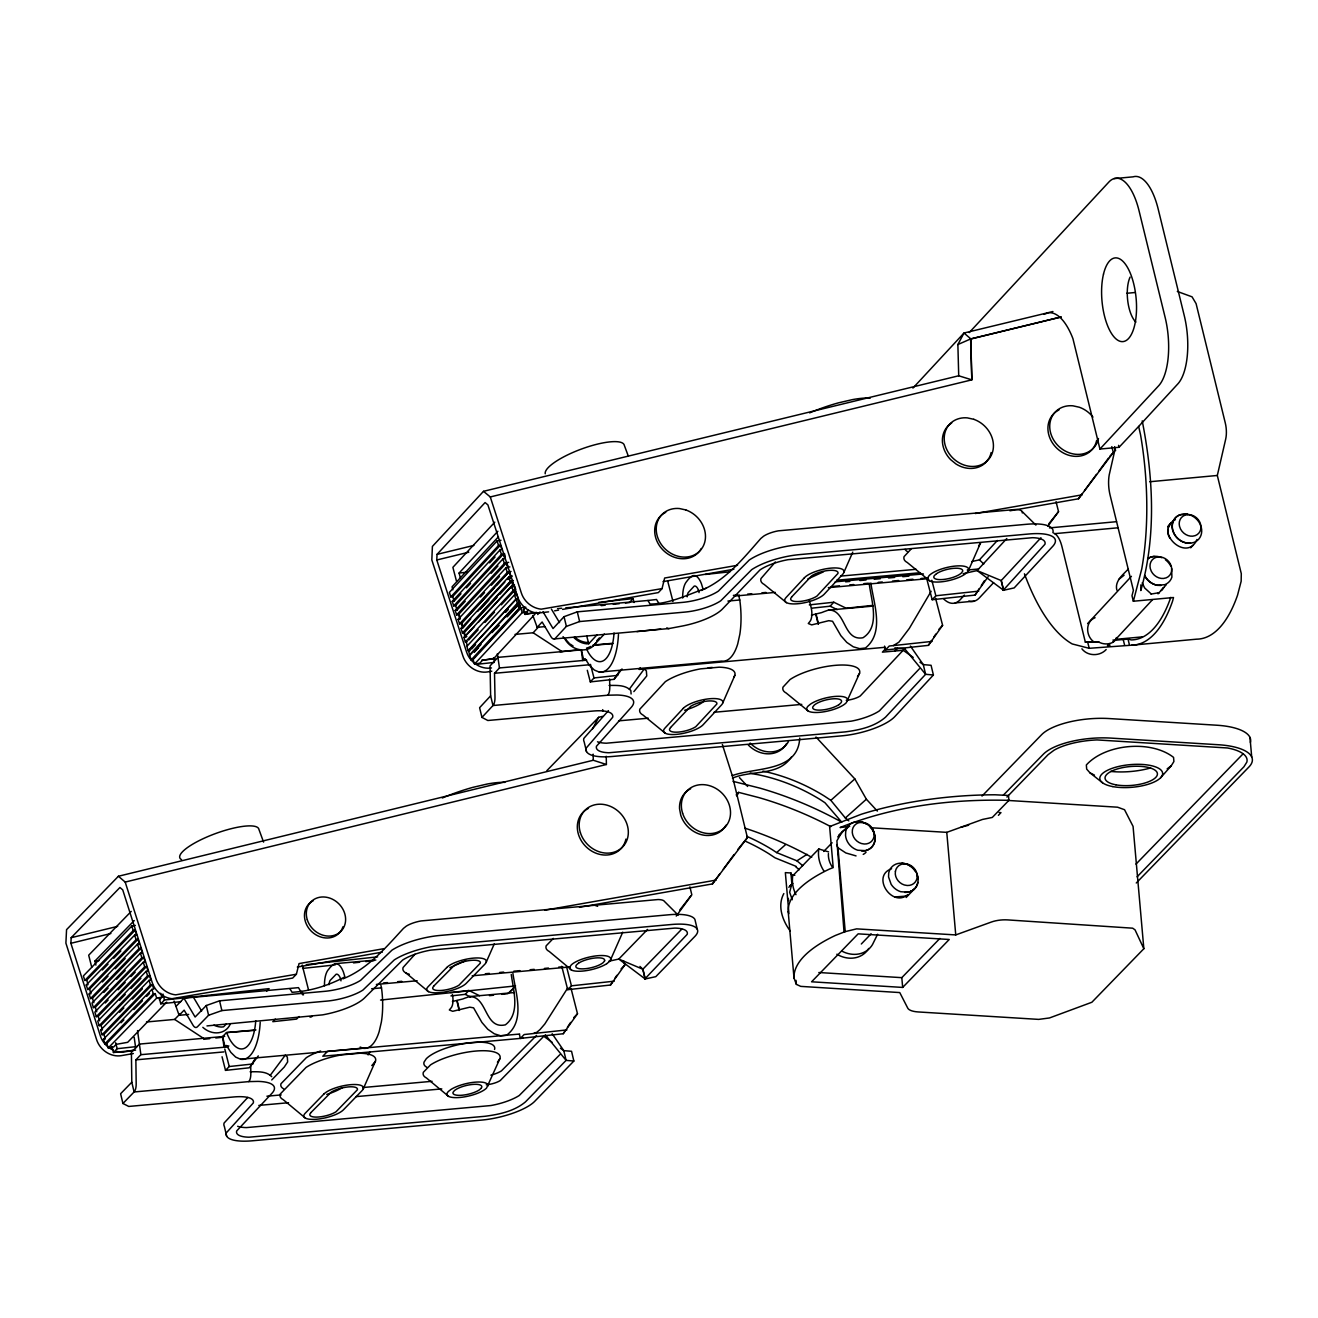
<?xml version="1.0" encoding="UTF-8"?>
<svg xmlns="http://www.w3.org/2000/svg" width="1318" height="1318" viewBox="0 0 1318 1318"><rect width="100%" height="100%" fill="white"/><g stroke="black" fill="none" stroke-linecap="round" stroke-linejoin="round"><path stroke-width="1.5" d="M1140.877 584.862L1140.795 590.563C1156.512 535.734 1153.151 476.358 1142.228 420.87M1196.975 539.49C1186.875 563.297 1152.888 531.138 1175.409 519.621M491.466 667.946A21.022 18.04 42.8 0 1 466.572 652.015L436.785 559.985L437.032 554.367L485.09 502.553L487.891 504.893L517.694 597.005A21.022 18.04 42.8 0 0 537.563 613.117L548.601 611.865M113.315 1050.199A21.022 18.106 44.1 0 1 100.316 1035.783L70.892 943.293L71.172 937.708L119.938 887.492L122.739 889.897L152.196 982.47A21.022 18.106 44.1 0 0 171.966 998.682L292.662 978.071L296.385 974.233L299.038 963.59L384.016 948.647M1007.545 800.421L1117.549 807.193L1124.534 809.713L1133.068 826.386L1143.843 948.729L1091.864 1002.257L1049.49 1017.957L1038.683 1019.391L918.185 1011.944A16.607 5.98 -5 0 1 907.773 1008.171L899.766 992.569L800.734 986.375L796.369 984.381L794.013 978.088A156.677 56.443 -5 0 1 835.431 935.434L844.047 932.073L836.897 840.835L842.268 831.51L847.738 827.605M799.713 738.064C798.181 772.299 755.263 767.043 732.264 775.627L747.421 837.622L712.461 883.917L579.475 907.295M844.047 932.073L845.233 931.628L838.017 848.281L836.65 844.541M1115.11 449.076L1109.212 474.908A22.274 9.078 84.7 0 0 1110.069 495.041L1133.398 590.349L1131.997 595.736L1133.348 601.239L1173.514 597.515L1172.559 601.189A156.677 63.791 84.7 0 1 1131.734 645.194L1089.195 648.308L1072.242 643.958A178.704 72.754 84.7 0 1 1024.432 573.791M1131.734 645.194L1196.728 639.164A156.677 63.791 84.7 0 0 1237.553 595.159L1241.161 581.254L1241.292 573.659L1217.321 475.469L1225.691 439.125A16.607 6.755 84.7 0 0 1225.279 422.946L1196.085 303.618L1192.049 296.83L1177.32 291.459M562.572 609.41L658.374 592.589L662.048 588.619L664.651 578.025L737.569 565.274M1133.348 601.239L1141.734 569.03A178.704 72.754 84.7 0 0 1140.515 434.611L1138.637 426.455L1177.781 383.966A52.555 21.401 84.7 0 0 1184.272 315.694L1158.176 209.018A52.555 21.401 84.7 0 0 1133.101 176.843L1113.99 178.622M1168.292 529.259L1168.209 534.663L1169.84 538.321M788.79 912.023L785.347 872.631L790.915 872.977L791.854 883.851L789.647 892.286L792.266 899.733M783.815 893.588C777.126 905.977 782.53 920.639 790.289 931.134M722.758 702.939L734.834 675.426A39.524 12.422 -13.6 0 0 719.15 667.188L700.533 668.869A39.524 12.422 -13.6 0 0 665.343 681.67L639.84 709.166A39.524 12.422 -13.6 0 0 642.953 714.999L665.31 733.253M843.915 572.325L852.762 552.143M808.478 711.226L786.138 692.971A39.524 12.422 -13.6 0 1 783.007 687.123L790.075 679.511A39.524 12.422 -13.6 0 1 835.052 665.359A39.524 12.422 -13.6 0 1 859.567 673.251L846.321 702.675A21.022 6.606 -13.6 0 1 819.911 712.313A21.022 6.606 -13.6 0 1 808.033 706.168L810.537 704.092A21.022 6.606 -13.6 0 1 834.541 696.481A21.022 6.606 -13.6 0 1 847.573 700.698M968.565 570.249L980.641 542.736L978.566 546.031M363.323 1088.717L375.482 1061.122A39.524 11.961 -13.3 0 0 359.979 1053.23L341.395 1054.894A39.524 11.961 -13.3 0 0 306.073 1067.399L280.207 1094.039A39.524 11.961 -13.3 0 0 283.222 1099.657L305.529 1118.191M486.227 962.156L494.332 943.754M487.759 1086.213A21.022 6.359 -13.3 0 0 474.826 1082.193A21.022 6.359 -13.3 0 0 450.855 1089.541L448.301 1091.551A21.022 6.359 -13.3 0 0 460.048 1097.449A21.022 6.359 -13.3 0 0 486.556 1088.058L499.934 1058.634A39.524 11.961 -13.3 0 0 475.6 1051.072A39.524 11.961 -13.3 0 0 430.525 1064.895L423.358 1072.275A39.524 11.961 -13.3 0 0 426.373 1077.91L448.68 1096.428M610.58 959.735L622.755 932.155M1171.092 522.818L1168.341 527.678M1053.922 533.296L1054.73 533.658A22.274 9.078 84.7 0 1 1062.011 546.838L1085.34 642.163L1098.487 641.817C1103.99 645.474 1114.781 644.617 1116.428 637.55M736.877 796.006L738.64 792.365L758.74 797.555A353.208 304.112 44.2 0 1 830.752 826.633M1128.208 569.178C1122.771 574.846 1114.418 581.304 1116.873 590.2M1150.927 594.105L1159.082 592.688L1166.298 584.681M877.607 934.264L872.467 944.611A26.278 22.637 44.1 0 1 842.07 951.217M931.134 591.271L909.321 628.389L898.925 642.146L893.307 645.655M592.54 728.87L598.685 717.289L602.639 716.333M912.929 388.085L964.002 333.026L970.806 338.874L971.844 379.848L958.713 375.778L957.873 344.542L964.002 333.026L1052.934 311.526M567.761 987.907L544.812 1023.987L540.034 1029.572L536.475 1032.554L534.317 1032.785M1160.614 777.768L1171.241 765.791L1173.893 761.54L1173.564 757.389C1151.059 739.76 1105.522 743.813 1086.345 764.967L1086.675 769.102L1089.97 772.842L1102.556 782.793M733.796 677.073L734.834 675.426M857.507 676.562L859.567 673.251M927.888 577.597L929.091 575.636A21.022 6.606 -13.6 0 1 955.583 566.032A21.022 6.606 -13.6 0 1 967.313 572.243L964.842 574.269A21.022 6.606 -13.6 0 1 940.838 581.881A21.022 6.606 -13.6 0 1 927.806 577.663M919.931 662.213L923.275 664.601L931.068 665.293L933.408 674.997L894.873 716.547A42.044 13.213 -13.6 0 1 841.922 735.823L612.293 756.483A42.044 13.213 -13.6 0 1 586.213 748.064L612.639 717.354A31.533 9.901 -13.6 0 0 593.084 711.045L487.841 720.501L481.943 717.404L492.981 705.525L607.779 695.212L608.652 693.861A10.511 4.267 84.9 0 0 609.789 686.942L609.624 678.951M252.463 1062.951L255.626 1058.107M222.05 1056.756L225.51 1070.381L249.3 1067.794L258.295 1055.883M587.301 670.285L590.316 681.9L614.122 679.33L619.394 671.29M614.122 679.33L622.014 668.951M519.407 1034.482L520.412 1038.386L563.214 1033.74L565.323 1030.511M567.432 1027.282L570.595 1022.438M563.214 1033.74L577.498 1013.756L571.056 988.451M561.765 966.308L567.712 989.67L610.514 985.024L612.623 981.795M614.732 978.566L616.84 975.336M610.514 985.024L624.798 965.04L623.809 961.151M884.559 646.117L885.564 649.988L928.416 645.359L931.562 640.532M933.671 637.319L935.78 634.106M928.416 645.359L942.601 625.325L935.566 598.224M926.653 578.421L932.188 599.723L975.04 595.093L979.241 588.668M981.35 585.456L984.497 580.628M975.04 595.093L988.17 576.674M368.101 1054.911L370.078 1051.945M373.373 1064.318L375.482 1061.122M499.934 1058.634L497.43 1062.226M481.185 1088.256L479.175 1090.019A14.91 4.514 -13.3 0 1 462.173 1095.225A14.91 4.514 -13.3 0 1 453.013 1092.375L454.348 1090.678A14.778 4.481 -13.3 0 1 472.651 1084.434A14.778 4.481 -13.3 0 1 481.169 1088.256M569.887 966.967L571.139 965.073A21.022 6.359 -13.3 0 1 597.697 955.715A21.022 6.359 -13.3 0 1 609.311 961.662L606.807 963.639M604.649 960.806L603.314 962.502A14.778 4.481 -13.3 0 1 584.994 968.746A14.778 4.481 -13.3 0 1 576.493 964.924L578.487 963.161M560.447 1048.255L563.791 1050.644L571.551 1051.286L573.857 1061.039L534.746 1101.304A42.044 12.719 -13.3 0 1 481.63 1120.086L252.298 1140.795A42.044 12.719 -13.3 0 1 226.416 1132.755L253.27 1102.985A31.533 9.539 -13.3 0 0 233.863 1096.955L128.752 1106.445L122.92 1103.479L134.107 1091.963L248.773 1081.617L249.646 1080.299A10.511 4.3 84.9 0 0 250.832 1073.429L250.733 1065.455M1161.998 589.937L1163.613 587.548M640.284 667.699L639.131 669.429L885.037 647.303M679.709 910.112L690.599 896.125M676.233 916.076L691.835 894.84L689.891 886.833M712.461 883.917L719.677 874.114M723.269 869.221L734.077 854.525M737.685 849.616L747.421 837.622M629.329 689.199L644.238 668.967L646.347 670.878L646.759 675.953L633.843 691.62M1048.881 523.707L1058.535 511.631L1056.047 501.68M1047.761 526.261L1058.535 511.631M1009.934 510.791L1078.503 498.781L1082.094 493.904M1084.483 490.658L1096.461 474.398M1098.866 471.152L1108.438 458.153M1078.503 498.781L1113.315 452.568L1111.815 446.604M270.223 1075.356L285.248 1055.191L287.324 1057.02L287.654 1061.929L284.227 1067.102L271.739 1079.953M791.245 757.175C778.378 776.516 751.326 769.827 732.446 778.18M1158.571 592.639L1158.044 592.787M910.03 892.237L910.886 891.182M537.678 614.55L540.051 611.98M1044.103 314.327L1048.189 312.811A64.714 26.344 84.7 0 1 1072.918 338.611L1099.937 449.059L1158.67 385.746A52.555 21.401 84.7 0 0 1165.145 317.457L1139.049 210.781A52.555 21.401 84.7 0 0 1108.833 182.082L969.241 332.581M1099.937 449.059L1119.048 447.28L1138.637 426.455M1167.83 526.475L1170.153 523.938M1137.088 876.816L1243.928 766.779L1246.844 762.101A47.25 17.019 -5 0 0 1227.552 747.981L1097.054 739.925A47.25 17.019 -5 0 0 1054.087 750.189L1048.074 754.687L1008.484 795.462L1008.913 800.339L992.306 817.44L982.47 819.45L946.769 832.35L870.341 827.72M958.713 375.778L483.508 491.317L432.403 546.41L431.826 559.969L462.898 655.969A21.022 18.04 42.8 0 0 487.808 671.9L491.795 671.191M494.794 522.159L452.881 567.333L456.473 581.172M460.427 578.091L459.076 573.066L497.874 531.236M498.418 536.805L452.058 586.79L452.832 589.821M500.972 540.265L497.084 540.94L449.356 592.408L450.822 596.906L452.684 596.576L500.412 545.125L501.878 549.622L500 549.952L452.272 601.403L453.738 605.901L455.6 605.572L503.328 554.12L504.778 558.618L502.916 558.947L455.188 610.399L456.638 614.896L458.516 614.567L506.244 563.115L507.694 567.613L505.832 567.943L458.104 619.394L459.554 623.908L461.432 623.579L509.143 571.65L511.038 571.452M450.822 596.906L498.55 545.454L500.412 545.125M452.272 601.403L454.15 601.074L460.971 593.726M466.424 587.844L470.51 583.429M489.604 562.852L495.057 556.97M453.738 605.901L501.45 554.45L503.328 554.12M455.188 610.399L457.049 610.069L465.238 601.255M491.153 573.314L497.957 565.966M456.638 614.896L504.366 563.445L506.244 563.115M480.427 597.021L484.513 592.606M491.334 585.258L499.506 576.444M459.554 623.908L507.282 572.44L509.143 572.127L509.671 573.725M461.943 625.177L461.415 623.117L494.135 587.828M496.87 584.895L507.776 573.132M497.067 597.285L464.331 632.574L462.47 632.904L461.003 628.406L508.732 576.954L510.61 576.625L509.143 571.65M461.003 628.406L462.882 628.076L470.757 618.834M477.577 611.486L504.86 582.078M507.578 579.129L510.313 576.197L512.208 575.999L509.489 578.931M480.609 608.965L488.78 600.135M507.875 579.558L510.61 576.625M462.47 632.904L510.198 581.452L512.059 581.123L513.526 585.62L511.648 585.95L463.92 637.401L465.386 641.899L467.247 641.569M513.377 580.53L511.483 580.744L463.755 632.195L464.924 636.726L466.819 636.528M499.786 594.352L512.059 581.123M464.924 636.726L474.464 626.445M478.549 622.03L512.653 585.274L514.547 585.077L511.829 588.009M465.386 641.899L513.822 589.821L515.717 589.607L514.943 586.592M468.615 640.103L478.154 629.806M484.975 622.458L494.514 612.178M501.334 604.814L514.976 590.118L516.425 594.616L514.564 594.945L516.013 599.443L468.285 650.894L466.836 646.397L514.992 594.352L516.887 594.154L518.056 598.701L516.162 598.899L468.434 650.351L469.603 654.898L517.331 603.43L519.226 603.232L520.396 607.779L512.224 616.593M471.531 649.099L475.617 644.7M505.618 612.343L508.336 609.41M507.068 616.857L519.341 603.611L517.48 603.941L469.752 655.392L471.201 659.906L473.08 659.577L520.791 608.125L522.257 612.623L474.529 664.074L473.08 659.577M474.233 651.751L481.054 644.403M491.96 632.64L498.781 625.292M506.952 616.462L516.508 606.181M474.348 652.13L478.434 647.715M496.161 628.604L498.896 625.671M471.201 659.906L518.93 608.438L520.791 608.125M472.668 659.231L475.403 656.282M479.488 651.883L509.489 619.542M523.46 609.328L524.646 613.908L528.32 609.954M535.141 613.924L493.921 658.357L482.421 660.367L479.851 663.135L474.529 664.074M494.283 661.339L497.94 657.369L581.271 649.873L583.61 659.577L582.704 660.532L499.473 667.946L494.53 673.284L494.991 697.255A10.511 4.267 84.9 0 1 492.981 705.542L490.625 695.838L490.065 665.87L494.283 661.339L493.69 657.666M515.025 634.403L533.147 632.772L538.617 626.89M1052.884 532.686A42.044 13.213 -13.6 0 0 1026.804 524.267L797.176 544.911A42.044 13.213 -13.6 0 0 749.332 559.969L718.409 591.09A31.533 9.901 -13.6 0 1 682.526 602.392L577.284 611.849L564.038 616.676L553.049 628.554L543 611.75M554.351 638.933L669.099 628.538L680.632 626.347A41.632 13.081 -13.6 0 0 722.758 608.685L760.041 569.87A31.434 9.869 -13.6 0 1 788.049 559.672L1032.472 537.695A31.451 9.869 -13.6 0 1 1044.943 544.252L1003.146 590.365L1014.185 587.91L1052.72 546.36A42.044 13.213 -13.6 0 0 1029.144 533.971L799.532 554.614A42.044 13.213 -13.6 0 0 751.672 569.673L720.748 600.794A31.533 9.901 -13.6 0 1 684.866 612.096L579.623 621.552L566.394 626.38L555.389 638.241A10.511 4.267 84.9 0 1 551.039 636.808L542.126 621.997L537.167 627.319L532.851 615.44M573.857 637.533A18.913 16.228 42.8 0 0 586.658 643.827L588.734 643.761L596.988 634.848M634.073 602.507L633.068 598.619L629.411 602.59L625.375 603.018M596.675 640.828L599.426 637.846M593.314 645.919L604.336 634.04M590.316 681.9L593.99 677.946L617.796 675.376M608.422 710.633L583.874 738.36A42.044 13.213 -13.6 0 0 584.154 741.836L586.494 751.54M775.396 561.946L760.98 578.553A39.524 12.422 -13.6 0 0 764.111 584.385L786.451 602.639M811.756 608.175L830.126 606.198L833.8 602.227L846.205 608.241L872.73 605.374M885.894 648.39L882.401 652.146L903.176 650.285L913.226 657.435M885.564 649.988L889.222 646.034L932.09 641.405M932.188 599.723L935.846 595.769L978.714 591.139M894.658 651.24L897.426 648.258M971.778 561.534L979.422 559.853L997.396 540.462M963.129 573.676L977.099 570.579L1006.82 538.535M933.408 674.997L925.615 674.305L904.642 648.703L860.242 695.97A12.06 3.789 -13.6 0 1 849.5 699.874L846.271 700.319M964.446 595.11L960.443 599.443A52.555 21.401 84.7 0 1 944.001 599.229M938.927 629.296L942.601 625.325M1109.641 456.522L1113.315 452.568M919.371 668.819L879.37 710.88A31.846 10 -13.6 0 1 851.016 721.193L606.395 743.204A31.83 10 -13.6 0 1 597.482 741.803M1040.94 537.744L1001.219 580.563L1003.575 590.266L1001.219 580.563L977.099 570.579L1003.047 589.871M1087.614 623.612L1131.421 576.328M1190.665 547.81L1193.004 545.29M1109.443 643.546L1107.449 645.688L1110.118 645.112M490.625 695.838L479.604 707.7L481.943 717.404M700.962 590.53C725.872 580.233 743.22 558.502 760.816 538.485L763.6 536.195A16.524 5.19 -13.6 0 1 778.312 530.841L1015.717 509.489A16.541 5.19 -13.6 0 1 1022.29 512.933M1112.853 642.393L1152.542 599.657M1160.746 590.81L1163.497 587.861M993.591 582.655L979.571 597.664A52.555 21.401 84.7 0 1 968.796 601.057M371.775 1065.57L374.427 1062.72M1118.603 579.541L1124.106 575.192M998.401 815.348L1000.955 812.646L999.06 812.531M790.042 886.355L792.859 883.455M823.701 851.477L832.119 842.762M837.737 836.946L848.957 825.315M861.313 944.001L871.116 933.819M906.141 897.509L914.544 888.793M606.231 756.268L606.412 764.489L593.281 760.255L118.406 876.256L66.559 929.651L65.9 943.128L96.593 1039.622A21.022 18.106 44.1 0 0 121.404 1055.636L133.365 1053.527M131.223 911.397L88.685 955.204L91.716 967.132M95.901 965.089L94.88 961.102L134.238 920.574M135.359 925.434L131.784 926.076L83.364 975.93L84.797 980.46L86.659 980.131L135.079 930.261L136.528 934.791L134.65 935.121L86.23 984.974L87.68 989.505L89.542 989.175L137.962 939.306L139.395 943.836L137.533 944.166L89.113 994.019L90.547 998.55L92.425 998.22L140.845 948.35L142.278 952.881L140.4 953.211L91.996 1003.064L93.43 1007.595L95.291 1007.265L143.711 957.395L145.161 961.926L143.283 962.255L94.863 1012.109L96.313 1016.639L98.175 1016.31L146.595 966.44L148.028 970.971L146.166 971.3L97.746 1021.153L99.18 1025.684L101.058 1025.355L149.461 975.501L150.911 980.015L149.033 980.345L100.613 1030.198L102.063 1034.729L103.924 1034.399L152.344 984.546L153.778 989.06L151.916 989.39L103.496 1039.243L104.929 1043.774L106.807 1043.444L155.227 993.591L156.661 998.105L108.241 1047.958L106.807 1043.444M84.797 980.46L133.217 930.59L135.079 930.261M102.343 969.982L108.043 964.117M113.743 958.252L120.861 950.921M87.68 989.505L136.1 939.635L137.962 939.306M102.376 981.959L108.076 976.094M115.193 968.763L125.161 958.499M90.547 998.55L138.967 948.68L140.845 948.35M103.825 992.47L108.092 988.072M116.643 979.274L125.194 970.476M93.43 1007.595L141.85 957.725L143.711 957.395M105.275 1002.982L108.125 1000.049M118.093 989.785L125.21 982.454M130.91 976.589L135.177 972.19M96.313 1016.639L144.716 966.769L146.595 966.44M119.543 1000.296L125.243 994.431M130.943 988.566L140.911 978.302M99.18 1025.684L147.6 975.814L149.461 975.501M119.576 1012.273L123.843 1007.875M132.393 999.077L142.36 988.813M102.063 1034.729L150.483 984.859L152.344 984.546M121.025 1022.784L123.876 1019.852M133.843 1009.588L142.393 1000.79M146.66 996.392L149.511 993.459M104.929 1043.774L153.349 993.92L155.227 993.591M159.363 999.851L161.966 997.166L160.73 993.261M111.931 1046.574L113.447 1052.538L117.17 1048.7L137.286 1046.508M159.231 997.858L160.747 1003.822L164.47 1000L269.103 988.632L266.631 991.202M166.678 1002.141L127.665 1042.324L116.165 1044.35L113.562 1047.036L108.241 1047.958M302.728 994.826L298.478 987.643L183.96 998.187L175.986 1006.408M227.948 1046.887L140.878 1054.68L135.869 1059.853L136.182 1083.775A10.511 4.3 84.9 0 1 134.107 1091.979L131.8 1082.226L131.405 1052.308L139.395 1044.087L224.703 1036.376M146.496 1021.977L174.651 1019.424L180.204 1013.723M697.238 929.174L694.915 919.437A42.044 12.719 -13.3 0 0 669.28 914.741L439.932 935.45A42.044 12.719 -13.3 0 0 391.973 950.146L360.638 980.312A31.533 9.539 -13.3 0 1 324.673 991.334L219.562 1000.823L206.283 1005.519L195.113 1017.018L183.96 998.187M206.959 1025.915L322.531 1014.876A41.632 12.603 -13.3 0 0 364.822 997.66L402.633 960.048A31.434 9.506 -13.3 0 1 430.706 950.113L674.849 928.086A31.451 9.506 -13.3 0 1 687.172 934.38L644.749 979.06L655.804 976.654L694.899 936.39A42.044 12.719 -13.3 0 0 671.587 924.495L442.238 945.187A42.044 12.719 -13.3 0 0 394.296 959.899L362.944 990.065A31.533 9.539 -13.3 0 1 326.979 1001.087L221.869 1010.576L208.59 1015.272L197.436 1026.771A10.511 4.3 85.1 0 1 193.038 1025.239L184.141 1010.148L179.116 1015.305L174.091 1001.07M226.334 1023.971L223.549 1026.837L221.506 1027.052A18.913 16.294 44.2 0 1 213.878 1025.157M225.51 1070.381L229.233 1066.542L253.023 1063.955M275.297 1019.111L272.81 1021.664L296.599 1019.094L299.087 1016.54M546.871 770.651L598.685 717.289M247.8 1097.416L224.109 1123.002A42.044 12.719 -13.3 0 0 224.34 1126.363L226.647 1136.1M414.972 954.248L403.11 967.478A39.524 11.961 -13.3 0 0 409.371 974.282M450.937 995.897L465.205 994.349L468.944 990.51L479.538 995.7M736.152 794.919L738.64 792.365M520.412 1038.386L524.136 1034.548L566.938 1029.902M567.712 989.67L571.435 985.831L614.237 981.185M536.541 1035.404L501.45 1070.875A16.541 5.008 -13.3 0 1 490.889 1075.175M647.55 929.437L618.785 959.059L608.784 961.234M573.775 1017.595L577.498 1013.756M621.075 968.878L624.798 965.04M559.821 1054.713L519.259 1095.489A31.846 9.638 -13.3 0 1 490.823 1105.555L246.499 1127.598A31.83 9.638 -13.3 0 1 237.635 1126.28M639.955 966.423L642.854 969.224L645.177 978.961L642.854 969.224L681.768 929.157M828.61 851.906L818.808 848.957L792.744 875.795A31.533 27.151 44.2 0 0 795.99 894.675M788.839 887.294L790.981 885.07M902.665 987.429L949.224 939.487L858.15 933.852L811.591 981.795L902.665 987.429L901.809 977.659L939.899 938.432M1135.968 864.114L1242.825 754.094M1136.264 882.994L1248.953 766.961A52.555 18.93 -5 0 0 1218.606 744.752L1110.893 738.096A52.555 18.93 -5 0 0 1043.312 754.258L1003.295 795.199M131.8 1082.226L120.613 1093.726L122.92 1103.479M380.902 985.37L381.495 987.857A53 21.665 84.8 0 1 381.363 1022.027L379.189 1031.516A53 21.665 84.8 0 1 362.944 1048.255L240.634 1059.277L235.708 1057.118L230.897 1052.439L226.465 1045.471L224.011 1047.25L222.61 1036.574L226.498 1032.587L255.923 1029.918M342.944 978.862C367.788 968.911 385.548 947.873 403.473 928.383L406.273 926.159A16.524 4.992 -13.3 0 1 421.035 920.936L658.16 899.535A16.541 5.008 -13.3 0 1 664.552 901.528L678.243 915.186M982.009 796.072L1041.599 734.719A52.555 18.93 -5 0 1 1109.179 718.557L1216.893 725.229A52.555 18.93 -5 0 1 1250.387 742.364M1006.919 797.077L1008.484 795.462L995.074 794.787A178.704 64.384 -5 0 0 861.198 814.277L829.615 826.584L833.207 867.606L829.599 869.007A156.677 56.443 -5 0 0 788.197 911.661L794.013 978.088M515.041 986.737L507.792 993.69L501.68 994.349M509.868 991.96L512.768 989.192M1106.181 649.543C1099.838 656.43 1087.712 656.413 1081.897 648.818M762.924 771.112A178.902 154.091 44.1 0 1 824.442 796.105L830.851 800.339L854.838 778.922L815.974 737.009M746.812 836.353A178.902 154.091 44.1 0 1 772.397 849.78L776.631 852.581L785.479 844.69M830.851 800.339L845.349 817.984L866.371 799.219L854.838 778.922M744.851 840.966A178.902 154.091 44.1 0 1 768.674 853.619L775.083 857.853L796.072 866.354M907.855 894.527C892.171 908.366 870.687 875.976 891.611 868.727M838.973 834.887L842.021 832.333M704.24 700.879L701.983 702.741A30.215 9.49 -13.6 0 1 684.652 710.27M911.15 548.98L904.082 556.608A39.524 12.422 -13.6 0 0 907.196 562.44L929.536 580.694M936.439 573.692L934.446 575.488A14.778 4.646 -13.6 0 0 943.062 579.492A14.778 4.646 -13.6 0 0 961.316 573.083L962.634 571.337A14.778 4.646 -13.6 0 0 953.392 568.355A14.778 4.646 -13.6 0 0 936.554 573.643M838.956 704.685L840.933 702.873A14.778 4.646 -13.6 0 0 832.317 698.87A14.778 4.646 -13.6 0 0 814.079 705.278L812.745 707.041A14.778 4.646 -13.6 0 0 822.004 710.007A14.778 4.646 -13.6 0 0 838.825 704.718M823.519 571.798L807.852 578.931M553.346 938.416L546.179 945.797A39.524 11.961 -13.3 0 0 549.194 951.431L571.501 969.949M465.6 960.74L449.85 967.692M1167.155 768.855L1171.241 765.791M789.696 885.976L790.833 885.251M776.631 852.581L796.929 860.819L807.061 854.328M583.61 659.577L585.126 658.687L589.574 665.524L594.369 670.071L599.278 672.098L721.72 661.076A53 21.533 84.9 0 0 737.75 643.81L739.843 634.238A53 21.533 84.9 0 0 739.777 599.987L739.167 597.499A10.429 4.234 84.9 0 1 738.97 594.797M706.283 588.174C688.194 594.352 670.022 603.924 650.087 604.072L647.896 600.481L565.719 607.862M1095.077 617.73C1085.241 621.453 1085.735 635.606 1093.281 641.421M1157.945 593.808L1158.934 593.232M312.086 1016.425L310.982 1017.002A10.511 4.3 84.9 0 1 309.862 1016.952M845.233 931.628L856.601 928.86L955.748 934.923L991.449 922.007A16.607 5.98 -5 0 1 1007.562 919.898L1132.673 928.185L1135.045 929.865L1143.843 948.729M957.873 344.542L970.806 338.874L1061.303 316.93L970.625 339.055L971.844 379.848L490.28 496.952L483.508 491.317M873.224 606.082L828.429 610.102L823.849 611.717A13.888 4.366 -13.6 0 1 821.592 612.606L811.41 615.127M514.251 992.553L469.505 996.589L464.908 998.138A13.888 4.201 -13.3 0 1 462.651 999.011L452.453 1001.482M809.334 600.135L811.196 607.895A10.511 4.267 84.9 0 1 809.878 621.552L808.28 623.513L811.69 624.897L828.775 620.679L832.548 621.272L840.884 635.688L846.782 642.393L853.273 646.792L859.682 648.67L865.448 647.978C884.773 632.558 873.686 603.693 870.852 582.935M452.354 994.48A10.511 4.3 84.8 0 1 450.954 1008.072L449.323 1009.967L452.7 1011.301L469.801 1007.183L473.59 1007.842L481.894 1022.422L487.792 1029.259L494.283 1033.79L500.725 1035.816L506.54 1035.256C525.503 1021.12 515.75 993.327 512.916 973.458M905.911 896.141L894.922 896.932M960.888 827.243L968.648 825.216M118.406 876.256L125.194 882.071L606.412 764.489M71.172 937.708L117.681 926.34M70.892 943.293L110.877 933.523M437.032 554.367L473.87 545.421M436.785 559.985L468.796 552.209M1190.516 543.197L1194.092 542.39A15.8 13.477 44 0 0 1201.291 527.398L1199.891 523.658A15.8 13.477 44 0 0 1187.287 514.201L1179.89 514.811A15.8 13.477 44 0 0 1172.69 529.803L1174.091 533.543A15.8 13.477 44 0 0 1190.516 543.197L1186.513 542.967A15.767 13.526 42.8 0 1 1172.213 527.908A15.767 13.526 42.8 0 1 1183.465 514.053L1187.287 514.201M289.861 988.632L292.052 992.289C310.537 991.251 328.577 985.485 344.888 976.869L343.438 972.074A21.022 8.6 84.8 0 0 337.161 963.804L334.904 963.705A66.46 27.167 84.8 0 0 328.594 969.373A21.022 8.6 84.8 0 0 324.459 985.765M514.976 590.118L513.097 590.448L511.648 585.95M975.271 513.526L1082.177 494.827M516.013 599.443L517.892 599.113L520.396 607.779L525.816 607.203L523.246 609.97L524.515 612.952M663.02 581.633L733.895 569.228M458.104 619.394L459.966 619.081L458.516 614.567M522.257 612.623L527.562 611.684L525.009 614.452L536.508 612.442M662.048 588.619L541.22 609.163A21.022 18.04 42.8 0 1 521.368 593.034L490.28 496.952M554.581 610.827L558.568 610.119M463.92 637.401L465.798 637.072L464.331 632.574M468.285 650.894L470.164 650.565M86.23 984.974L88.108 984.645M544.911 910.178L716.185 880.078M89.113 994.019L90.975 993.69L89.542 989.175M297.324 967.066L382.302 952.123M156.661 998.105L161.966 997.166M296.385 974.233L175.689 994.843A21.022 18.106 44.1 0 1 155.919 978.648L125.194 882.071M100.613 1030.198L102.491 1029.869M103.496 1039.243L105.358 1038.914L103.924 1034.399M133.102 1050.397L125.128 1051.797A21.022 18.106 44.1 0 1 116.659 1051.369M481.696 660.219L495.09 658.736M1154.222 556.394L1150.68 557.102A15.8 13.477 44 0 0 1147.583 558.848A15.767 13.526 42.8 0 1 1161.866 557.712M486.243 1084.813L489.472 1084.368A12.06 3.641 -13.3 0 0 500.23 1080.562L543.774 1036.294L552.11 1042.274M647.896 600.481L656.529 599.492L658.769 603.232M94.88 961.102L98.965 960.657M306.287 964.595L377.623 956.852M302.563 968.433L335.167 964.891M353.521 962.898L359.633 962.239M365.745 961.58L373.9 960.69M160.747 1003.822L180.863 1001.647M450.591 992.503L468.944 990.51M489.456 995.667L493.525 995.238M203.697 1039.309L209.743 1038.65M215.773 1038.007L221.803 1037.348M113.447 1052.538L135.589 1050.133M459.076 573.066L467.231 572.177M705.328 574.467L729.826 571.814M598.833 602.326L633.068 598.619M524.646 613.908L536.739 612.606M601.206 605.637L605.226 605.193M613.282 604.319L619.328 603.677M809.318 604.88L833.8 602.227M636.94 631.635L660.746 629.065M560.051 651.735L578.338 649.774M478.022 664.173L494.135 662.427M508.699 562.374L506.804 562.572L507.974 567.119L509.868 566.921M380.54 1000.065L515.569 985.913M588.388 642.459L587.663 642.525A18.913 16.228 42.8 0 1 574.599 637.006M594.056 644.963L612.722 643.283M1126.725 293.288L1134.831 292.53M1149.724 481.745L1217.321 475.469M1049.425 527.908L1116.544 521.681M1054.73 533.658L1117.779 527.81M955.286 602.903L974.414 601.123M586.658 660.17L582.704 660.532L581.271 649.873M1115.555 639.362L1142.113 636.891M1115.39 640.219L1128.01 639.082L1131.272 639.922A151.372 61.633 84.7 0 0 1170.779 597.334M1085.34 642.163L1098.718 641.833M228.871 1045.948L224.917 1046.311L222.61 1036.574M840.62 576.098L916.109 569.31M836.782 580.217L920.442 572.704M835.217 581.815L923.424 573.94M967.247 570.019L978.566 568.997M845.662 581.831L849.748 581.452M859.946 580.546L866.074 579.986M874.229 579.261L880.358 578.701M888.513 577.976L894.642 577.416M902.797 576.691L908.926 576.131M557.547 608.603L561.633 608.241M733.368 595.374L737.454 595.011M747.652 594.089L751.738 593.726M761.936 592.803L766.022 592.441M833.355 586.378L839.467 585.835M849.682 584.912L853.751 584.549M863.965 583.627L868.035 583.264M878.249 582.342L882.319 581.979M892.517 581.057L898.645 580.513M906.8 579.772L912.929 579.228M921.084 578.487L927.213 577.943M734.488 596.082L775.297 592.408M828.347 587.647L928.333 578.651M727.915 601.057L739.777 599.987M537.167 627.319L544.828 626.627M592.49 645.408L612.821 643.579M494.53 673.284L588.833 664.816M708.112 667.814L712.313 667.435M618.587 720.864L648.308 718.195M714.01 712.28L801.789 704.389M334.904 963.705L375.828 960.015M383.423 982.948L387.492 982.585M397.69 981.663L401.759 981.3M485.321 973.755L489.39 973.392M499.588 972.47L503.657 972.107M513.839 971.185L519.967 970.641M530.149 969.719L534.218 969.34M544.416 968.433L548.486 968.055M558.684 967.132L562.753 966.769M376.388 984.431L417.147 980.757M472.174 975.798L569.986 966.967M371.627 988.764L381.495 987.857M179.116 1015.305L188.688 1014.432M226.498 1032.587L254.176 1030.396M135.869 1059.853L223.895 1051.912M519.671 1034.037L327.523 1051.369L322.795 1056.229L523.032 1038.172M266.911 1096.197L281.179 1094.912M362.747 1087.548L432.073 1081.304M258.822 1105.407L288.51 1102.721M356.173 1096.625L441.81 1088.899M862.269 822.317A11.681 10.116 42.8 0 0 852.4 829.78L852.285 832.564A11.681 10.116 42.8 0 0 861.313 843.487L864.18 844.014A11.681 10.116 42.8 0 0 874.032 836.551L874.163 833.767A11.681 10.116 42.8 0 0 865.135 822.844L855.25 821.888A15.8 13.691 42.8 0 0 845.695 831.691L845.53 835.464A15.8 13.691 42.8 0 0 857.754 850.242L865.349 850.637A15.767 13.559 44 0 0 872.252 829.681M904.823 892.434L908.3 892.187A15.8 13.691 42.8 0 0 917.987 882.352L918.152 878.579A15.8 13.691 42.8 0 0 905.927 863.801L901.907 863.191M855.25 821.888L858.858 821.641A15.767 13.559 44 0 1 866.371 824.014M828.429 610.102C846.238 609.147 842.894 641.52 862.977 637.747C880.704 626.627 871.099 600.151 869.155 583.1M250.107 1071.781C257.389 1071.814 266.252 1070.941 271.706 1076.658M248.773 1081.617L257.916 1081.403A41.632 12.603 -13.3 0 1 271.706 1093.545L236.713 1130.91A31.434 9.506 -13.3 0 0 249.036 1137.203L484.727 1116.313C498.995 1114.468 514.135 1111.354 525.437 1101.914L566.097 1060.38L573.857 1061.039M609.097 685.426C616.445 685.459 625.391 684.685 630.828 690.55L631.108 693.993M607.779 695.212L616.939 695.014A41.632 13.081 -13.6 0 1 630.976 707.634L596.494 746.202A31.434 9.869 -13.6 0 0 608.965 752.743L844.953 731.918C859.221 730.09 874.427 726.861 885.548 717.157L925.615 674.305L923.275 664.601L910.392 646.051M469.505 996.589C487.611 996.111 484.316 1029.737 505.387 1024.827C520.544 1013.377 513.361 990.378 511.252 974.414M1160.944 585.472L1157.385 585.324A15.767 13.526 42.8 0 1 1144.765 575.933L1144.667 575.669M1008.913 800.339C951.794 798.889 893.324 806.072 840.077 827.556L849.682 826.419M790.915 872.977L791.69 875.07L794.836 875.267M818.84 972.519L901.809 977.659M894.873 647.83L904.642 648.703M856.057 855.909L845.859 852.96L837.886 847.721M733.039 781.36L760.124 788.18A363.719 313.157 44.2 0 1 841.757 822.168L824.969 802.744L820.735 799.927A178.902 154.091 44.1 0 0 757.389 774.572A36.789 31.681 44.1 0 1 750.206 772.974M1151.059 593.792L1144.65 587.96L1142.195 582.869M642.854 969.224L618.785 959.059L644.65 978.566M360.176 1047.036L362.944 1048.255M830.126 606.198L837.227 609.624M465.205 994.349L470.51 996.935M1089.97 772.842L1094.5 775.149M562.045 651.603L533.147 632.772M203.417 1038.304L174.651 1019.424M406.142 973.096L428.449 991.63M845.349 817.984L848.808 820.883M796.929 860.819L802.728 865.679M795.66 866.717L799.268 869.732M979.422 559.853L983.772 563.989M1022.175 511.565L1035.899 525.091M866.371 799.219L877.36 811.081M739.431 777.587L747.652 786.467M545.273 1034.762L566.097 1060.38L563.791 1050.644L552.176 1033.74M563.066 636.643L565.274 639.658A18.913 16.228 42.8 0 0 595.934 642.558M551.435 609.147L559.54 622.64M193.499 997.331L201.621 1011.021M301.756 991.383L303.535 994.793M586.675 649.115L588.174 652.179A42.357 17.216 84.9 0 0 614.023 632.986M226.597 1032.884L229.563 1039.078A42.357 17.315 84.8 0 0 255.741 1020.725M1171.653 568.552L1171.9 577.119A15.767 13.526 42.8 0 1 1164.815 584.665L1157.484 585.291A15.8 13.477 44 0 1 1144.881 575.834L1144.716 575.274M788.197 911.661L788.938 913.654M628.373 456.242L624.32 445.352A42.044 11.022 -20.4 0 0 582.605 448.614A42.044 11.022 -20.4 0 0 545.24 473.772M263.584 842.12L258.905 829.351A42.044 10.528 -20.1 0 0 212.198 834.821A42.044 10.528 -20.1 0 0 181.571 859.649M497.084 540.94L498.55 545.454M500 549.952L501.45 554.45M502.916 558.947L504.366 563.445M505.832 567.943L507.282 572.44M508.732 576.954L510.198 581.452M517.48 603.941L518.93 608.438M452.684 596.576L454.15 601.074M455.6 605.572L457.049 610.069M722.363 744.522L732.264 775.627M131.784 926.076L133.217 930.59M134.65 935.121L136.1 939.635M137.533 944.166L138.967 948.68M140.4 953.211L141.85 957.725M143.283 962.255L144.716 966.769M146.166 971.3L147.6 975.814M149.033 980.345L150.483 984.859M151.916 989.39L153.349 993.92M86.659 980.131L87.631 983.146M92.425 998.22L93.858 1002.734M95.291 1007.265L96.741 1011.779M98.175 1016.31L99.608 1020.824M101.058 1025.355L102.013 1028.37M702.873 588.487L701.423 583.726A21.022 8.534 84.9 0 0 695.146 575.636L692.906 575.604A66.46 27.003 84.9 0 0 686.694 581.469A21.022 8.551 84.9 0 0 682.675 598.026M931.826 580.266L935.846 595.769M667.616 580.793L672.987 601.502M590.48 664.387L593.99 677.946M586.741 636.034L588.734 643.761M504.464 553.494L505.239 556.525M511.483 580.744L512.653 585.274M513.822 589.821L514.992 594.352M516.162 598.899L517.331 603.43M459.076 614.023L460.246 618.57M461.415 623.117L462.585 627.648M466.094 641.273L467.264 645.804M566.476 966.374L571.435 985.831M302.201 965.04L308.461 989.653M224.785 1049.029L229.233 1066.542M162.954 994.036L164.47 1000M115.654 1042.736L117.17 1048.7M1118.57 445.336L1119.048 447.28M1114.633 446.703L1115.588 450.657M1128.01 639.082L1129.361 644.584M1123.216 639.527L1124.567 645.029M1087.844 642.805L1089.195 648.308M699.051 592.606L698.458 590.118M816.122 614.221L818.462 623.925M815.793 614.353L818.149 624.04M577.284 611.849L579.623 621.552M564.038 616.676L566.394 626.38M341 980.856L340.406 978.351A10.429 4.267 84.8 0 0 336.172 974.216L330.044 980.526A10.429 4.267 84.8 0 0 328.989 984.727M457.165 1000.576L459.471 1010.329M456.835 1000.708L459.142 1010.461M219.562 1000.823L221.869 1010.576M206.283 1005.519L208.59 1015.272M497.364 653.712L499.473 667.946M788.296 898.365L788.675 900.705M137.517 1030.594L140.878 1054.68M134.189 1037.315L135.672 1047.909M1249.991 737.437L1251.705 756.977M946.769 832.35L955.748 934.923M791.69 875.07L792.118 879.963M796.006 980.312L796.369 984.381M593.133 754.143L593.281 760.255M698.441 590.118A10.429 4.234 84.9 0 0 694.24 586.082L688.194 592.606A10.429 4.234 84.9 0 0 687.172 596.84M701.324 548.502A26.278 22.554 42.8 0 1 662.954 549.968A26.278 22.554 42.8 0 1 665.755 512.307M618.455 634.403A53 21.533 84.9 0 1 599.278 672.098M602.837 710.979A16.524 5.19 -13.6 0 1 602.738 709.628M669.099 628.538A10.511 4.267 84.9 0 1 666.842 627.796M590.612 646.463A18.913 16.228 42.8 0 1 586.576 648.077M573.017 645.919A18.913 16.228 42.8 0 1 570.282 644.074M569.03 643.019A18.913 16.228 42.8 0 1 565.784 639.296M907.707 551.715A36.327 11.417 -13.6 0 1 905.087 549.359M809.631 412.863A63.066 15.997 -21.2 0 1 838.33 402.88L852.433 399.618A63.066 15.997 -21.2 0 1 870.308 398.085M951.711 422.946A26.278 22.554 42.9 0 0 950.64 459.636L955.962 463.969A26.278 22.554 42.9 0 0 985.403 462.832L989.011 458.186A26.278 22.554 42.9 0 0 991.12 452.552M1165.392 559.755A15.767 13.526 42.8 0 1 1170.681 565.949M1135.885 322.103A26.278 10.692 84.7 0 1 1130.086 277.109M1113.166 639.807A14.547 7.611 10.6 0 1 1113.315 640.91M1096.642 440.492A26.278 22.554 42.9 0 1 1058.716 449.883A26.278 22.554 42.9 0 1 1058.98 409.914M1098.471 438.515A26.278 22.554 42.9 0 1 1071.518 453.54A26.278 22.554 42.9 0 1 1049.738 425.698A26.278 22.554 42.9 0 1 1072.901 405.812L1079.31 407.229A26.278 22.554 42.9 0 1 1092.968 417.098M744.785 828.116A353.208 304.112 44.2 0 1 811.707 857.277M824.112 871.346A31.533 27.151 44.2 0 1 818.808 848.957M1150.581 767.949A42.044 15.157 -5 0 1 1110.613 771.409M866.058 852.252A15.767 13.575 44.1 0 1 863.224 854.394M832.136 866.766A20.94 18.024 44.2 0 1 828.412 853.553M342.927 926.801A21.022 18.106 44.2 0 1 312.333 932.188A21.022 18.106 44.2 0 1 313.354 900.639M442.321 798A63.066 15.256 -20.9 0 1 472.931 787.34L487.034 784.062A63.066 15.256 -20.9 0 1 504.827 782.381M786.582 743.533A26.278 22.62 44.2 0 1 748.278 744.983M788.444 741.606A26.278 22.62 44.2 0 1 750.14 743.072M868.743 948.449A26.278 22.637 44.1 0 1 836.864 954.216M726.004 825.183A26.278 22.62 44.2 0 1 702.214 834.871A26.278 22.62 44.2 0 1 680.731 815.101L679.544 808.741A26.278 22.62 44.2 0 1 690.648 788.757M230.04 1024.547A18.913 16.294 44.2 0 1 202.824 1027.315M578.618 963.129A14.778 4.481 -13.3 0 1 595.472 957.955A14.778 4.481 -13.3 0 1 604.583 960.789M606.725 963.705A21.022 6.359 -13.3 0 1 582.754 971.069A21.022 6.359 -13.3 0 1 569.821 967.05M426.851 1067.25A36.327 10.989 -13.3 0 1 424.066 1062.077L426.274 1058.749A36.327 10.989 -13.3 0 1 467.742 1043.016A36.327 10.989 -13.3 0 1 494.53 1049.457M260.206 1022.274A53 21.665 84.8 0 1 240.634 1059.277M342.285 1087.63A30.215 9.144 -13.3 0 1 326.765 1094.401M283.782 1088.899A36.327 10.989 -13.3 0 1 280.998 1083.726L306.287 1057.695A36.327 10.989 -13.3 0 1 320.603 1050.99M861.626 850.967A15.8 13.691 42.8 0 0 874.971 840.868L875.152 837.095A15.8 13.691 42.8 0 0 862.928 822.3M917.756 882.467A15.767 13.559 44 0 1 908.3 892.187L900.705 891.726A15.767 13.559 44 0 1 891.166 884.378L888.546 876.931L888.694 873.175A15.767 13.559 44 0 1 899.996 863.191A15.767 13.559 44 0 1 915.285 871.264M917.064 874.888A15.767 13.559 44 0 1 917.905 878.694M625.935 839.105A26.278 22.62 44.2 0 1 588.042 848.528A26.278 22.62 44.2 0 1 588.438 808.346M592.886 904.823A26.278 22.62 44.2 0 1 597.631 906.339M895.416 871.264L895.284 874.048A11.681 10.116 42.8 0 0 904.313 884.971L907.179 885.498A11.681 10.116 42.8 0 0 917.048 878.052L917.163 875.251A11.681 10.116 42.8 0 0 908.135 864.328L905.268 863.801A11.681 10.116 42.8 0 0 895.416 871.264M670.549 727.52L669.577 729.068A14.91 4.679 -13.6 0 0 678.819 732.05A14.91 4.679 -13.6 0 0 695.772 726.712L716.827 704.026A14.91 4.679 -13.6 0 0 707.585 701.044A14.91 4.679 -13.6 0 0 690.632 706.382L670.549 727.52M791.706 596.906L790.718 598.454A14.91 4.679 -13.6 0 0 799.96 601.436A14.91 4.679 -13.6 0 0 816.929 596.098L837.968 573.412A14.91 4.679 -13.6 0 0 828.725 570.43A14.91 4.679 -13.6 0 0 811.773 575.768L791.706 596.906M310.867 1112.623L309.862 1114.122A14.91 4.514 -13.3 0 0 319.038 1116.972A14.91 4.514 -13.3 0 0 336.024 1111.766L357.392 1089.772A14.91 4.514 -13.3 0 0 348.216 1086.922A14.91 4.514 -13.3 0 0 331.213 1092.144L310.867 1112.623M433.77 986.062L432.765 987.561A14.91 4.514 -13.3 0 0 441.942 990.411A14.91 4.514 -13.3 0 0 458.944 985.205L480.296 963.211A14.91 4.514 -13.3 0 0 471.119 960.361A14.91 4.514 -13.3 0 0 454.133 965.583L433.77 986.062M683.251 708.376L664.898 728.162A21.022 6.606 -13.6 0 0 676.678 734.357A21.022 6.606 -13.6 0 0 703.153 724.719L721.506 704.932A21.022 6.606 -13.6 0 0 709.727 698.738A21.022 6.606 -13.6 0 0 683.251 708.376M804.392 577.762L786.039 597.548A21.022 6.606 -13.6 0 0 797.835 603.743A21.022 6.606 -13.6 0 0 824.31 594.105L842.663 574.318A21.022 6.606 -13.6 0 0 830.867 568.124A21.022 6.606 -13.6 0 0 804.392 577.762M323.833 1094.088L305.199 1113.265A21.022 6.359 -13.3 0 0 316.864 1119.213A21.022 6.359 -13.3 0 0 343.421 1109.822L362.038 1090.645A21.022 6.359 -13.3 0 0 350.39 1084.698A21.022 6.359 -13.3 0 0 323.833 1094.088M446.736 967.527L428.119 986.704A21.022 6.359 -13.3 0 0 439.767 992.652A21.022 6.359 -13.3 0 0 466.325 983.261L484.958 964.084A21.022 6.359 -13.3 0 0 473.294 958.137A21.022 6.359 -13.3 0 0 446.736 967.527M1187.485 514.63L1184.833 515.223A11.681 9.951 44 0 0 1179.511 526.294L1180.549 529.045A11.681 9.951 44 0 0 1192.675 536.179L1195.327 535.586A11.681 9.951 44 0 0 1200.649 524.515L1199.611 521.763A11.681 9.951 44 0 0 1187.485 514.63M1158.258 556.904L1155.622 557.514A11.681 9.951 44 0 0 1150.301 568.585L1151.339 571.337A11.681 9.951 44 0 0 1163.465 578.47L1166.117 577.877A11.681 9.951 44 0 0 1171.422 566.806L1170.4 564.038A11.681 9.951 44 0 0 1158.258 556.904M973.788 419.305L967.379 417.888A26.278 22.554 42.9 0 0 947.164 450.328A26.278 22.554 42.9 0 0 988.582 459.438A26.278 22.554 42.9 0 0 973.788 419.305M685.805 509.934L679.396 508.534A26.278 22.554 42.8 0 0 659.181 540.957A26.278 22.554 42.8 0 0 700.616 550.084A26.278 22.554 42.8 0 0 685.805 509.934M1103.512 274.062A42.044 17.118 84.7 0 0 1119.938 341.247A42.044 17.118 84.7 0 0 1133.744 283.914A42.044 17.118 84.7 0 0 1103.512 274.062M1112.837 786.599A31.533 11.368 -5 0 0 1162.492 774.72A31.533 11.368 -5 0 0 1118.356 766.532A31.533 11.368 -5 0 0 1112.837 786.599M1115.901 784.82A26.278 9.473 -5 0 0 1157.286 774.935A26.278 9.473 -5 0 0 1120.498 768.097A26.278 9.473 -5 0 0 1115.901 784.82M682.592 813.206A26.278 22.62 44.2 0 0 724.257 827.951A26.278 22.62 44.2 0 0 710.979 786.154A26.278 22.62 44.2 0 0 682.592 813.206M580.414 832.778A26.278 22.62 44.2 0 0 622.063 847.523A26.278 22.62 44.2 0 0 608.784 805.726A26.278 22.62 44.2 0 0 580.414 832.778M307.292 919.799A21.022 18.106 44.2 0 0 340.621 931.595A21.022 18.106 44.2 0 0 329.978 898.168A21.022 18.106 44.2 0 0 307.292 919.799"/></g></svg>
